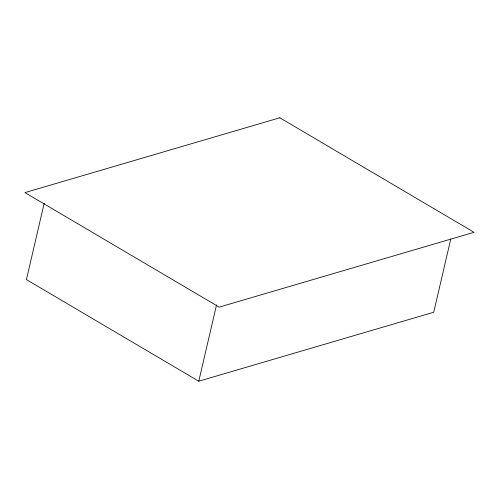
<?xml version="1.0" encoding="UTF-8"?>
<svg xmlns="http://www.w3.org/2000/svg" width="499" height="499" viewBox="0 0 499 499"><rect width="100%" height="100%" fill="white"/><g stroke="black" fill="none" stroke-linecap="round" stroke-linejoin="round"><path stroke-width="0.75" d="M44.193 203.249L26.422 279.602L198.77 381.217L433.731 312.243L450.79 238.915M198.77 381.217L216.541 304.87M279.814 117.783L24.95 192.602L219.186 307.122L474.05 232.303L279.814 117.783"/></g></svg>
